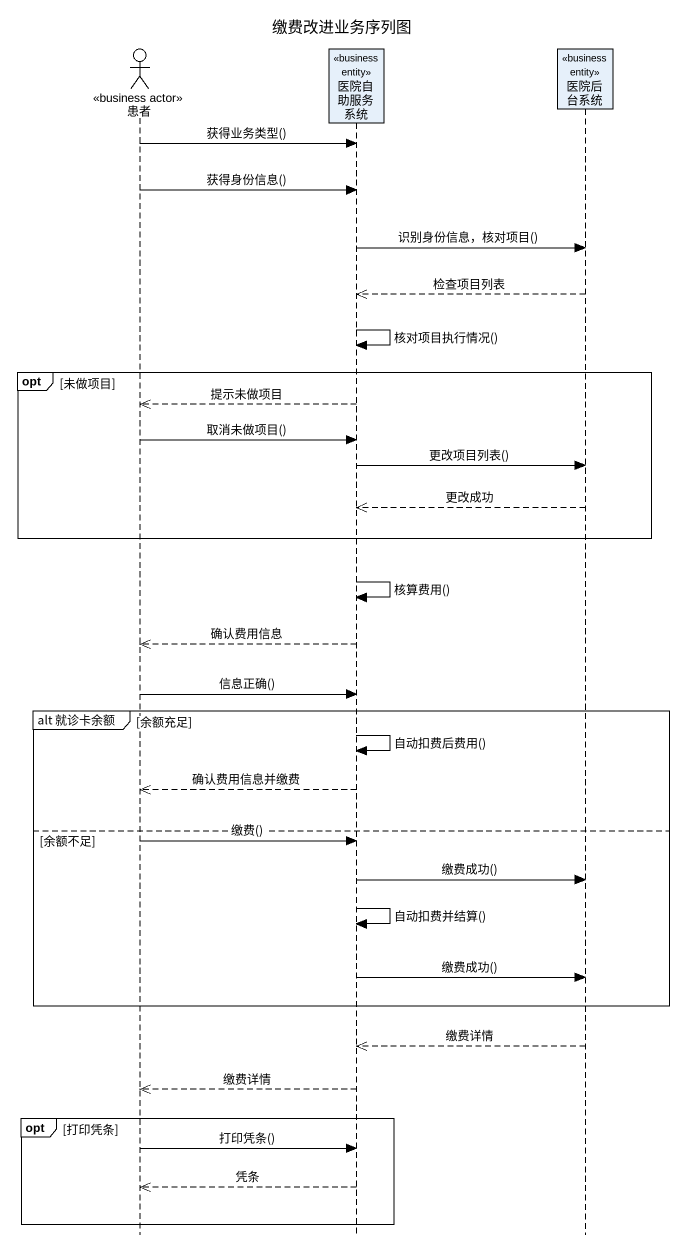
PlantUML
@startuml
title 缴费改进业务序列图
hide footbox
actor 患者 <<business actor>>
participant 医院自助服务系统 <<business entity>>
participant 医院后台系统 <<business entity>>

患者 -> 医院自助服务系统 : 获得业务类型()
患者 -> 医院自助服务系统 : 获得身份信息()
医院自助服务系统 -> 医院后台系统 : 识别身份信息，核对项目()
医院后台系统 -->> 医院自助服务系统 : 检查项目列表
医院自助服务系统 -> 医院自助服务系统 : 核对项目执行情况()
opt 未做项目
  医院自助服务系统 -->> 患者 : 提示未做项目
  患者 -> 医院自助服务系统 : 取消未做项目()
  医院自助服务系统 -> 医院后台系统 : 更改项目列表()
  医院后台系统 -->> 医院自助服务系统 : 更改成功
end
医院自助服务系统 -> 医院自助服务系统 : 核算费用()
医院自助服务系统 -->> 患者 : 确认费用信息
患者 -> 医院自助服务系统 : 信息正确()
group alt 就诊卡余额 [余额充足]
  医院自助服务系统 -> 医院自助服务系统 : 自动扣费后费用()
  医院自助服务系统 -->> 患者 : 确认费用信息并缴费
else 余额不足
  患者 -> 医院自助服务系统 : 缴费()
  医院自助服务系统 -> 医院后台系统 : 缴费成功()
  医院自助服务系统 -> 医院自助服务系统 : 自动扣费并结算()
  医院自助服务系统 -> 医院后台系统 : 缴费成功()
end
医院后台系统 -->> 医院自助服务系统 : 缴费详情
医院自助服务系统 -->> 患者 : 缴费详情
opt 打印凭条
  患者 -> 医院自助服务系统 : 打印凭条()
  医院自助服务系统 -->> 患者 : 凭条
end
@enduml
